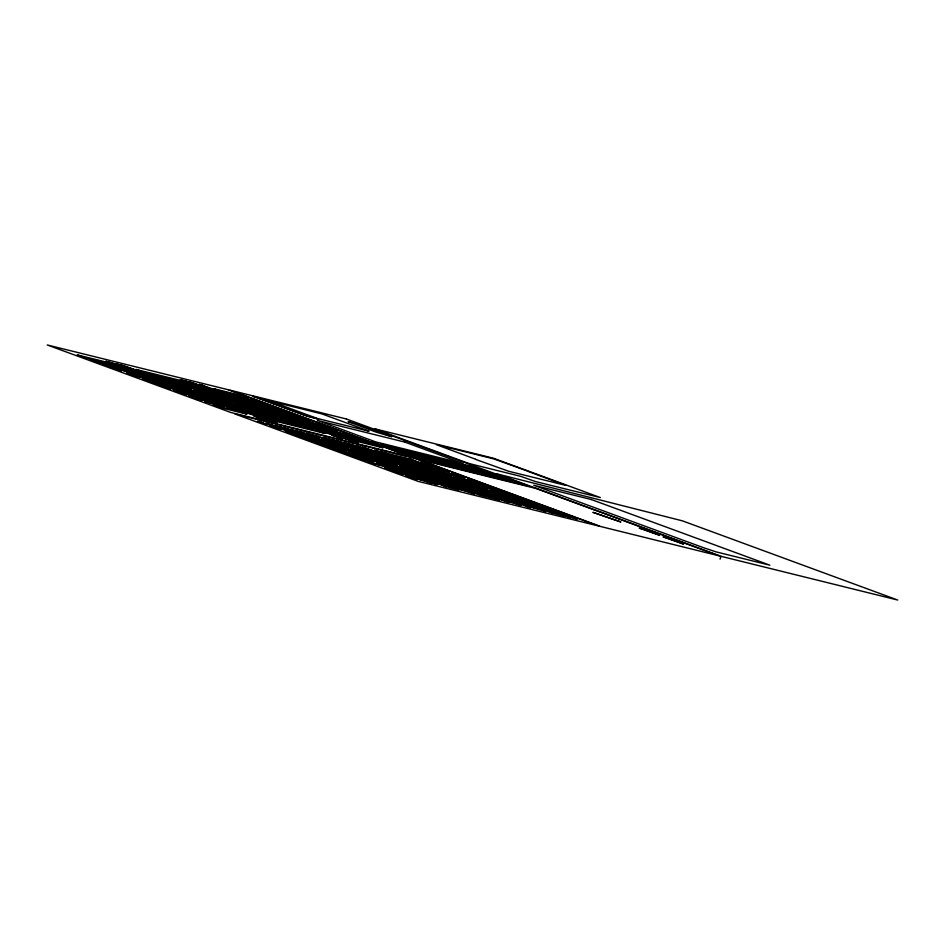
<?xml version="1.0" encoding="UTF-8"?>
<svg xmlns="http://www.w3.org/2000/svg" width="945" height="945" viewBox="0 0 945 945"><rect width="100%" height="100%" fill="white"/><g stroke="black" fill="none" stroke-linecap="round" stroke-linejoin="round"><path stroke-width="1.42" d="M720.043 559.133L721.023 556.31L897.75 600.04L682.384 520.837L496.562 473.752L721.023 556.31M470.858 492.097L463.676 489.534L470.929 492.061M437.63 459.483L435.881 459.046L458.301 466.948L428.853 457.309L443.359 462.318M488.565 472.087L489.675 472.358L478.891 468.755L497.472 475.229L486.805 471.649M399.889 451.084L392.86 449.347L403.444 453.316L397.703 451.013L416.154 456.518L390.214 447.753L406.48 453.187M448.202 463.983L438.09 461.006L444.256 463.475L437.228 461.739L443.382 464.196L449.088 465.141L442.933 462.672L456.116 466.877L451.273 465.212L453.033 465.649M488.589 473.977L490.349 474.414L477.591 469.842L497.826 477.674L486.829 473.539M497.365 476.15L492.534 474.484L513.631 481.584L503.968 478.253M472.346 470.421L474.106 470.858M469.24 467.314L472.323 468.543L457.817 463.546L465.731 466.44L462.648 465.212M487.726 474.697L467.054 467.232L490.809 475.937L476.292 470.929M453.872 463.038L447.706 460.569L458.703 464.704L444.197 459.707L447.28 460.936M439.39 459.92L442.473 461.148L431.038 457.38L440.276 461.077M430.636 459.636L425.793 457.971L441.634 463.759L430.199 459.991L436.791 462.093L433.72 460.865M475.595 459.223L436.46 444.705L493.751 458.88L527.57 471.047M475.571 459.364L508.646 471.26L565.984 485.423L527.546 471.189M77.348 354.942L84.365 357.482L110.352 363.896L103.336 361.356L77.348 354.942M136.009 369.46L143.026 371.999L188.338 383.197L181.322 380.658L136.009 369.46M213.416 388.608L220.433 391.147L246.421 397.561L239.392 395.034L213.416 388.608M213.972 405.192L220.988 407.732L246.976 414.146L239.947 411.607L213.972 405.192M269.431 425.026L276.708 427.612L269.431 425.026M272.621 419.71L279.649 422.238L324.962 433.436L317.945 430.908L272.621 419.71M327.064 439.283L334.341 441.87L327.064 439.283M350.04 438.858L357.056 441.398L383.032 447.812L376.015 445.272L350.04 438.858M406.055 475.264L413.331 477.851L406.055 475.264M620.676 521.912L593.129 512.391L620.676 521.912M391.573 436.649L375.992 432.089L348.079 421.553L358.013 424.234L391.573 436.649M259.627 398.459L302.813 414.465L318.607 419.143L307.29 416.332L252.646 396.238L267.86 400.479L259.627 398.459M368.798 431.144L317.461 418.517L269.313 400.81L322.044 413.945L368.798 431.144M374.586 428.782L468.661 463.428L520.565 476.315L535.685 481.619L600.335 497.566L493.231 458.171L374.586 428.782M281.764 428.853L280.181 428.463L289.832 431.629L281.764 428.853M228.359 389.777L47.25 344.96L230.71 412.433L411.819 457.25L228.359 389.777M346.366 418.978L230.013 390.179L413.473 457.652L529.826 486.451L346.366 418.978M111.923 362.809L105.698 361.262L119.98 365.585L111.923 362.809M118.137 364.345L115.03 363.577L134.261 369.897L118.137 364.345M124.362 365.88L121.255 365.113L137.368 370.664L124.362 365.88M186.567 381.272L180.341 379.736L191.516 383.28L186.567 381.272M192.78 382.819L189.673 382.04L213.853 390.38L192.78 382.819M202.112 385.123L199.005 384.355L221.91 393.155L236.191 397.467L202.112 385.123M128.047 368.361L110.648 363.27L123.665 368.054L132.997 370.369L128.047 368.361M196.465 385.288L193.359 384.52L204.522 388.064L196.465 385.288M95.669 361.132L90.047 359.738L114.9 367.451L95.669 361.132M111.226 364.983L108.108 364.215L129.181 371.775L111.226 364.983M120.558 367.286L117.44 366.518L150.952 377.161L120.558 367.286M139.21 371.905L136.104 371.137L196.206 393.061L139.21 371.905M145.435 373.44L142.329 372.673L184.464 387.804L145.435 373.44M151.649 374.988L148.542 374.22L174.565 383.788L151.649 374.988M157.874 376.523L154.767 375.756L175.841 383.316L157.874 376.523M164.099 378.059L160.981 377.291L180.212 383.623L164.099 378.059M179.644 381.91L173.419 380.374L184.594 383.918L179.644 381.91M188.976 384.225L182.751 382.678L205.1 389.777L188.976 384.225M195.19 385.761L192.083 384.993L225.595 395.636L195.19 385.761M210.747 389.612L207.628 388.832L242.983 400.715L210.747 389.612M229.399 394.23L226.292 393.451L242.416 399.014L229.399 394.23M235.624 395.766L232.517 394.998L254.855 402.086L235.624 395.766M248.062 398.837L241.849 397.302L257.961 402.853L248.062 398.837M254.288 400.385L251.169 399.617L264.187 404.401L254.288 400.385M122.389 368.526L119.283 367.759L148.412 378.094L122.389 368.526M105.58 365.148L103.064 364.522L121.692 370.7L105.58 365.148M192.65 386.694L183.33 384.391L202.561 390.71L192.65 386.694M198.875 388.241L195.769 387.462L245.405 403.669L198.875 388.241M122.968 370.239L119.85 369.46L135.974 375.023L122.968 370.239M147.845 376.393L141.62 374.846L159.587 381.65L149.688 377.634L180.093 387.497L147.845 376.393M188.279 386.399L178.948 384.083L188.846 388.1L191.953 388.867L187.004 386.859L201.285 391.183L188.279 386.399M219.382 394.089L216.263 393.321L261.517 409.22L246.669 403.196L219.382 394.089M244.259 400.255L241.14 399.475L251.051 403.491L228.702 396.404L249.775 403.964L259.107 406.267L249.208 402.263L279.614 412.126L244.259 400.255M250.472 401.79L247.366 401.023L285.827 413.674L245.523 399.782L250.472 401.79M269.136 406.409L256.697 403.326L274.085 408.417L269.136 406.409M134.131 373.783L131.024 373.015L160.154 383.351L134.131 373.783M208.774 392.258L205.667 391.478L234.797 401.826L208.774 392.258M129.76 373.476L126.642 372.708L139.659 377.492L129.76 373.476M198.178 390.415L195.072 389.647L209.92 395.671L222.358 398.743L198.178 390.415M279.035 410.425L272.822 408.878L283.984 412.433L279.035 410.425M404.696 442.059L317.425 420.466L375.59 441.858L462.849 463.452L404.696 442.059M156.48 380.87L150.255 379.335L180.66 389.21L156.48 380.87M190.689 389.34L172.722 382.548L190.689 389.34M196.903 390.876L193.796 390.108L203.695 394.124L189.413 389.812L204.274 395.837L207.38 396.605L197.481 392.588L216.712 398.908L196.903 390.876M293.73 414.843L308.176 420.761L273.388 410.591L286.406 415.375L318.075 424.777L293.73 414.843M145.873 379.039L142.766 378.26L155.783 383.056L140.923 377.031L145.873 379.039M173.868 385.962L157.744 380.41L173.868 385.962M232.954 400.585L229.848 399.818L244.129 404.129L219.949 395.801L232.954 400.585M257.843 406.74L254.725 405.972L264.635 409.988L267.742 410.756L262.793 408.748L273.955 412.292L257.843 406.74M292.052 415.209L288.934 414.442L300.108 417.985L265.982 404.637L292.052 415.209M144.609 379.5L142.093 378.886L170.632 389.08L144.609 379.5M166.379 384.887L163.272 384.119L168.222 386.127L158.89 383.824L179.963 391.384L166.946 386.599L176.278 388.903L166.379 384.887M185.043 389.505L181.924 388.738L217.279 400.621L185.043 389.505M250.354 405.677L247.236 404.897L271.428 413.237L283.866 416.308L250.354 405.677M227.308 400.751L214.869 397.68L232.836 404.472L222.925 400.456L232.257 402.759L227.308 400.751M249.078 406.137L239.746 403.834L254.028 408.145L263.927 412.162L252.764 408.618L276.944 416.946L249.078 406.137M280.181 413.839L262.214 407.047L280.181 413.839M188.716 391.986L179.396 389.683L196.784 394.762L178.818 387.97L188.716 391.986M285.13 415.847L278.917 414.3L293.186 418.623L285.13 415.847M300.675 419.686L283.287 414.607L296.305 419.391L305.637 421.694L300.675 419.686M184.346 391.679L175.014 389.375L199.194 397.703L208.526 400.018L203.577 398.01L206.683 398.778L222.807 404.33L201.734 396.77L195.509 395.234L200.458 397.243L194.245 395.695L184.346 391.679M237.207 404.767L234.1 403.999L266.348 415.103L237.207 404.767M314.957 424.01L308.743 422.474L337.306 431.097L318.028 423.773L329.238 428.321L314.957 424.01M239.05 406.007L235.943 405.24L274.971 419.592L239.05 406.007M285.697 417.548L279.484 416.013L290.658 419.556L285.697 417.548M310.586 423.703L295.029 419.863L318.642 426.49L310.586 423.703M178.688 391.856L175.581 391.088L186.756 394.632L173.738 389.848L178.688 391.856M188.02 394.159L184.913 393.392L194.812 397.408L188.598 395.872L191.646 397.101L200.647 400.42L201.604 400.656L196.654 398.648L202.88 400.184L188.02 394.159M222.229 402.629L199.891 395.53L227.178 404.637L222.229 402.629M240.892 407.248L237.786 406.48L267.482 418.517L264.376 417.749L275.55 421.305L240.892 407.248M259.556 411.866L240.325 405.535L220.516 397.502L259.556 411.866M324.867 428.026L321.749 427.258L337.873 432.81L350.311 435.893L324.867 428.026M267.612 414.642L261.399 413.095L275.68 417.418L270.719 415.41L302.967 426.526L273.259 414.477L313.563 428.357L260.253 409.681L289.95 421.73L257.713 410.626L267.612 414.642M295.608 421.564L292.489 420.797L322.895 430.672L295.608 421.564M326.698 429.266L308.046 424.648L326.001 431.44L316.103 427.423L339.716 434.05L326.698 429.266M210.369 401.259L201.037 398.944L222.11 406.515L209.093 401.719L223.374 406.043L210.369 401.259M235.246 407.413L225.914 405.098L240.762 411.122L255.044 415.446L233.97 407.886L240.195 409.421L235.246 407.413M247.684 410.496L221.662 400.916L247.684 410.496M375.708 442.756L372.743 442.024L378.78 443.985L375.708 442.756M384.485 444.93L382.725 444.493L385.808 445.721L380.54 444.422L391.537 448.544L385.371 446.087L390.651 447.387L384.485 444.93M387.993 445.792L386.245 445.355L400.314 450.718L387.993 445.792M393.262 447.103L391.513 446.666L407.779 452.1L393.262 447.103M405.559 450.139L403.798 449.702L406.882 450.942L403.373 450.068L414.371 454.202L405.559 450.139M409.067 451.013L407.319 450.576L428.416 457.675L409.067 451.013M414.347 452.312L412.587 451.875L429.278 456.955L414.347 452.312M426.632 455.36L423.124 454.486L429.715 456.589L426.632 455.36M433.66 457.096L430.152 456.222L445.981 462.022L433.66 457.096M442.437 459.27L438.929 458.396L462.247 467.456L456.978 466.157L478.513 472.89L442.437 459.27M452.974 461.869L451.226 461.443L483.781 474.189L452.974 461.869M460.002 463.617L456.494 462.743L466.168 466.074L460.002 463.617M465.271 464.916L461.762 464.042L468.354 466.145L465.271 464.916M468.779 465.79L467.031 465.353L485.045 471.224L468.779 465.79M474.059 467.09L470.539 466.216L477.13 468.318L474.059 467.09M271.298 417.111L268.191 416.343L278.09 420.36L281.197 421.127L276.247 419.119L287.422 422.675L271.298 417.111M277.511 418.659L274.404 417.891L299.86 425.746L277.511 418.659M327.277 430.967L324.17 430.199L343.401 436.519L327.277 430.967M336.609 433.282L333.49 432.515L349.615 438.067L336.609 433.282M345.941 435.586L342.822 434.818L352.721 438.834L355.84 439.602L350.89 437.594L362.053 441.138L345.941 435.586M352.154 437.122L349.048 436.354L371.798 443.559L352.154 437.122M394.585 447.895L392.837 447.457L403.834 451.592L394.585 447.895M210.936 402.96L204.711 401.424L218.992 405.736L210.936 402.96M307.349 426.821L304.231 426.053L312.299 428.829L291.225 421.269L307.349 426.821M381.863 445.213L380.551 444.894L384.946 446.442L381.863 445.213M471.437 467.385L467.917 466.511L494.318 476.8L471.437 467.385M404.259 451.226L402.511 450.789L407.342 452.454L404.259 451.226M414.796 453.836L413.048 453.399L422.285 457.096L412.611 453.765L406.905 452.82L427.116 458.762L414.796 453.836M418.316 454.71L416.556 454.273L424.47 457.167L418.316 454.71M421.824 455.573L420.064 455.136L427.99 458.041L421.824 455.573M237.656 410.354L213.475 402.027L237.656 410.354M324.737 431.912L315.406 429.597L355.143 441.776L324.737 431.912M337.176 434.983L327.844 432.68L358.249 442.543L337.176 434.983M449.489 462.885L447.741 462.459L457.415 465.79L449.489 462.885M458.278 465.058L456.518 464.633L464.869 467.161L450.363 462.164L458.278 465.058M486.38 472.016L476.268 469.051L490.774 474.047L486.38 472.016M431.499 458.904L429.739 458.467L432.822 459.707L426.23 457.604L439.413 461.81L431.499 458.904M467.952 468.401L462.684 467.09L480.273 473.327L467.952 468.401M499.562 476.221L488.128 472.453L509.19 479.54L499.562 476.221M263.112 418.222L253.78 415.918L258.729 417.926L271.168 420.997L266.218 418.989L277.393 422.533L253.201 414.205L263.112 418.222M334.636 435.928L331.53 435.149L342.704 438.704L334.636 435.928M406.043 453.553L402.535 452.679L413.532 456.813L406.043 453.553M418.34 456.589L414.831 455.726L424.069 459.412L425.829 459.849L419.663 457.392L426.254 459.494L418.34 456.589M423.608 457.9L421.848 457.463L438.114 462.896L423.608 457.9M493.857 475.276L492.097 474.839L510.123 480.71L493.857 475.276M591.369 499.539L533.748 485.269L703.151 547.58L716.097 551.88L769.891 565.193L591.369 499.539M419.237 457.746L412.209 456.01L422.309 458.986L419.237 457.746M452.596 466.003L450.848 465.578L457.439 467.669L452.596 466.003M459.624 467.751L457.864 467.314L462.707 468.98L459.624 467.751M463.133 468.614L461.384 468.177L467.976 470.279L460.061 467.385L463.133 468.614M513.088 480.981L512.308 480.781L516.998 482.411L513.088 480.981M503.094 478.973L493.432 475.642L503.094 478.973M415.729 458.691L234.62 413.863L418.08 481.348L599.189 526.164L415.729 458.691M535.921 488.423L417.371 459.093L600.831 526.566L719.381 555.908L535.921 488.423M260.974 422.143L257.453 421.281L265.935 424.151L260.974 422.143M271.865 424.837L265.604 423.289L299.152 433.944L271.865 424.837M281.197 427.152L274.971 425.616L315.276 439.496L327.714 442.579L317.815 438.563L306.641 435.019L319.658 439.803L310.326 437.488L281.197 427.152M287.41 428.687L284.303 427.92L308.483 436.247L293.635 430.223L290.528 429.455L295.478 431.463L287.41 428.687M302.967 432.538L299.849 431.77L304.81 433.779L296.742 431.003L309.759 435.787L312.866 436.555L307.916 434.546L319.091 438.09L302.967 432.538M318.512 436.389L306.074 433.306L323.462 438.397L318.512 436.389M334.069 440.228L323.249 437.559L342.125 443.016L334.069 440.228M340.283 441.776L337.176 441.008L383.694 456.435L340.283 441.776M352.721 444.847L343.389 442.543L365.739 449.631L352.721 444.847M358.946 446.394L355.84 445.615L394.868 459.979L358.946 446.394M365.16 447.93L362.053 447.162L381.284 453.482L365.16 447.93M377.61 451.013L374.492 450.233L387.509 455.029L377.61 451.013M386.93 453.316L380.717 451.781L391.88 455.325L386.93 453.316M405.594 457.935L390.049 454.084L399.948 458.101L390.616 455.797L398.672 458.573L408.004 460.877L398.105 456.86L410.543 459.943L405.594 457.935M411.819 459.471L408.701 458.703L426.667 465.495L411.819 459.471M428.605 464.408L419.875 462.247L429.774 466.263L432.893 467.031L427.931 465.034L435.113 466.806L428.605 464.408M272.432 426.549L270.471 426.065L280.5 429.325L272.432 426.549M329.97 440.783L322.198 438.858L338.026 443.559L329.97 440.783M340.861 443.477L337.743 442.709L353.867 448.261L356.974 449.04L352.024 447.032L366.306 451.344L340.861 443.477M415.493 461.951L406.161 459.636L416.072 463.652L406.74 461.349L419.745 466.133L414.796 464.125L424.128 466.44L414.229 462.424L444.634 472.287L415.493 461.951M324.04 440.098L320.922 439.33L335.782 445.355L332.664 444.587L343.838 448.131L324.04 440.098M389.352 456.258L386.233 455.49L428.38 470.622L389.352 456.258M395.565 457.805L392.458 457.037L452.56 478.95L395.565 457.805M441.622 469.192L435.999 467.81L440.949 469.819L434.724 468.271L449.005 472.594L441.622 469.192M304.101 435.952L285.449 431.333L309.062 437.96L304.101 435.952M350.76 447.493L335.203 443.642L345.114 447.658L348.221 448.438L343.271 446.43L355.71 449.501L350.76 447.493M425.392 465.968L422.285 465.2L451.415 475.536L425.392 465.968M361.923 451.037L358.816 450.269L372.401 456.766L369.294 455.998L380.457 459.542L361.923 451.037M374.374 454.12L365.042 451.816L381.154 457.368L374.374 454.12M454.628 473.988L452.123 473.362L465.129 478.146L454.628 473.988M314.012 439.968L301.573 436.885L318.961 441.976L314.012 439.968M323.344 442.272L312.169 438.728L340.035 449.536L323.344 442.272M329.557 443.819L326.45 443.04L343.141 450.304L346.248 451.072L334.506 445.827L359.962 453.683L341.995 446.89L351.894 450.907L329.557 443.819M357.553 450.741L351.327 449.206L363.069 454.462L387.249 462.79L366.176 455.23L357.553 450.741M391.762 459.211L382.43 456.896L395.435 461.68L390.486 459.672L407.886 464.763L391.762 459.211M429.077 468.448L422.864 466.901L442.662 474.933L445.768 475.701L430.92 469.677L450.151 476.008L429.077 468.448M450.848 473.835L447.741 473.055L463.865 478.619L450.848 473.835M378.047 456.6L374.941 455.833L404.07 466.168L378.047 456.6M412.256 465.058L375.07 451.946L412.256 465.058M452.69 475.063L449.584 474.295L478.713 484.643L452.69 475.063M323.911 443.985L317.685 442.449L328.86 445.993L323.911 443.985M401.66 463.227L398.554 462.459L414.666 468.011L408.453 466.464L413.402 468.472L425.841 471.555L401.66 463.227M470.078 480.154L466.972 479.387L487.159 485.943L470.078 480.154M316.421 442.91L356.726 456.801L351.776 454.793L357.99 456.329L353.04 454.321L362.372 456.636L349.366 451.852L354.316 453.86L340.602 451.249L316.421 442.91M415.942 467.539L412.835 466.771L445.071 477.875L435.172 473.87L457.51 480.958L415.942 467.539M422.155 469.074L397.975 460.747L422.155 469.074M459.483 478.312L453.257 476.776L463.168 480.792L455.1 478.016L460.05 480.025L471.224 483.568L459.483 478.312M333.809 448.001L288.249 432.597L341.877 450.777L333.809 448.001M361.805 454.923L358.687 454.155L384.142 462.022L361.805 454.923M386.682 461.077L383.575 460.309L397.857 464.633L376.783 457.061L386.682 461.077M451.993 477.249L438.976 472.453L451.993 477.249M479.977 484.171L468.814 480.627L492.995 488.955L479.977 484.171M388.525 462.318L385.406 461.55L395.317 465.566L385.985 463.263L390.935 465.271L403.373 468.342L388.525 462.318M453.836 478.477L450.718 477.709L468.685 484.502L462.459 482.966L476.741 487.289L453.836 478.477M472.488 483.096L469.381 482.328L510.95 495.747L489.888 488.187L472.488 483.096M493.668 488.341L491.152 487.714L519.691 497.909L493.668 488.341M371.704 458.939L347.524 450.611L371.704 458.939M409.02 468.177L399.688 465.873L436.885 478.985L422.037 472.961L418.918 472.193L423.88 474.201L407.756 468.649L413.969 470.185L409.02 468.177M433.909 474.331L421.458 471.26L454.97 481.891L433.909 474.331M370.428 459.412L361.108 457.096L378.496 462.188L365.479 457.404L370.428 459.412M382.879 462.483L376.653 460.947L387.828 464.491L382.879 462.483M482.399 487.112L456.943 479.257L478.016 486.817L487.348 489.12L482.399 487.112M366.058 459.105L359.832 457.569L364.782 459.577L361.675 458.809L353.619 456.033L358.568 458.041L340.294 451.745L363.518 460.05L372.85 462.353L367.9 460.345L374.114 461.881L366.058 459.105M440.689 477.579L437.582 476.812L463.605 486.38L440.689 477.579M499.787 492.203L490.455 489.888L506.579 495.452L486.073 489.593L504.039 496.385L494.14 492.369L514.635 498.228L499.787 492.203M392.777 466.499L377.22 462.66L397.727 468.507L392.777 466.499M408.323 470.35L405.216 469.582L439.295 481.926L408.323 470.35M642.116 528.834L639.21 528.113L659.681 535.295L642.116 528.834M379.063 463.889L375.956 463.121L380.906 465.129L368.467 462.058L388.962 467.905L379.063 463.889M444.374 480.06L402.227 464.928L444.374 480.06M463.038 484.679L459.931 483.899L519.466 504.122L463.038 484.679M484.809 490.065L478.583 488.518L492.865 492.841L474.91 486.049L484.809 490.065M515.911 497.755L512.792 496.987L552.223 509.875L515.911 497.755M525.231 500.07L514.068 496.515L532.696 502.693L525.231 500.07M405.783 471.295L387.131 466.676L433.082 480.391L405.783 471.295M452.431 482.836L430.093 475.737L449.903 483.769L435.621 479.458L440.571 481.466L457.959 486.545L443.11 480.521L457.392 484.844L452.431 482.836M441.835 480.993L414.548 471.886L445.52 483.474L401.53 467.102L441.835 480.993M482.269 490.998L453.139 480.662L482.269 490.998M500.933 495.617L491.601 493.302L530.062 505.953L500.933 495.617M525.81 501.771L516.478 499.468L543.765 508.564L525.81 501.771M409.468 473.764L384.58 467.61L400.585 473.917L402.546 474.402L392.647 470.386L414.418 475.772L409.468 473.764M415.682 475.3L412.575 474.532L427.435 480.556L416.261 477.012L435.491 483.332L415.682 475.3M462.341 486.852L456.116 485.305L469.133 490.101L459.896 487.809L477.19 492.877L462.341 486.852M468.555 488.388L465.448 487.62L483.415 494.412L468.555 488.388M665.953 537.599L663.047 536.878L683.53 544.06L665.953 537.599M548.147 508.871L541.934 507.323L556.782 513.348L550.557 511.812L555.506 513.82L564.838 516.135L549.99 510.111L556.215 511.647L548.147 508.871M413.154 476.245L402.263 473.551L437.334 484.572L413.154 476.245M438.031 482.399L428.699 480.095L446.666 486.888L436.755 482.871L442.981 484.407L438.031 482.399M455.23 486.663L441.138 483.167L451.037 487.183L444.823 485.647L449.773 487.655L459.105 489.959L449.194 485.943L460.18 488.659L455.23 486.663M540.658 507.796L534.445 506.26L552.4 513.052L542.501 509.036L548.726 510.572L540.658 507.796M495.853 497.495L471.673 489.156L495.853 497.495M502.067 499.031L466.712 487.147L443.807 478.347L502.067 499.031M536.276 507.5L513.371 498.7L536.276 507.5M564.271 514.423L558.046 512.887L567.957 516.903L571.063 517.671L566.114 515.663L577.277 519.207L564.271 514.423M409.055 476.8L407.082 476.304L417.123 479.576L409.055 476.8M423.053 480.261L416.828 478.725L431.109 483.037L423.053 480.261M466.688 491.057L457.262 488.719L474.744 493.833L466.688 491.057M491.471 497.188L474.461 492.983L479.41 494.991L499.527 499.964L491.471 497.188M500.803 499.503L481.572 493.172L508.859 502.279L500.803 499.503M513.241 502.575L503.909 500.271L521.297 505.351L513.241 502.575M541.225 509.509L528.787 506.425L512.674 500.874L527.523 506.898L530.629 507.666L525.68 505.658L546.186 511.517L541.225 509.509M433.223 457.451L428.392 455.785L436.306 458.691L433.223 457.451M445.544 462.388L440.713 460.723L448.627 463.617L445.544 462.388M299.978 421.872L288.816 418.316L309.889 425.888L299.978 421.872M207.51 392.718L199.442 389.942L217.409 396.735L207.51 392.718M244.696 405.842L236.64 403.066L254.607 409.858L244.696 405.842M510.253 497.92L502.197 495.145L520.163 501.937L510.253 497.92M459.353 482.198L443.229 476.646L464.302 484.206L459.353 482.198M483.533 490.526L467.421 484.974L509.556 500.106L483.533 490.526M213.605 398.14L205.537 395.364L223.504 402.157L213.605 398.14M228.454 404.165L220.398 401.389L256.319 414.973L228.454 404.165M400.396 463.688L384.272 458.136L405.346 465.696L400.396 463.688M428.25 474.496L412.138 468.944L433.2 476.504L428.25 474.496M227.757 406.338L211.633 400.786L232.706 408.346L227.757 406.338M415.115 473.599L395.884 467.279L420.064 475.607L415.115 473.599"/></g></svg>
